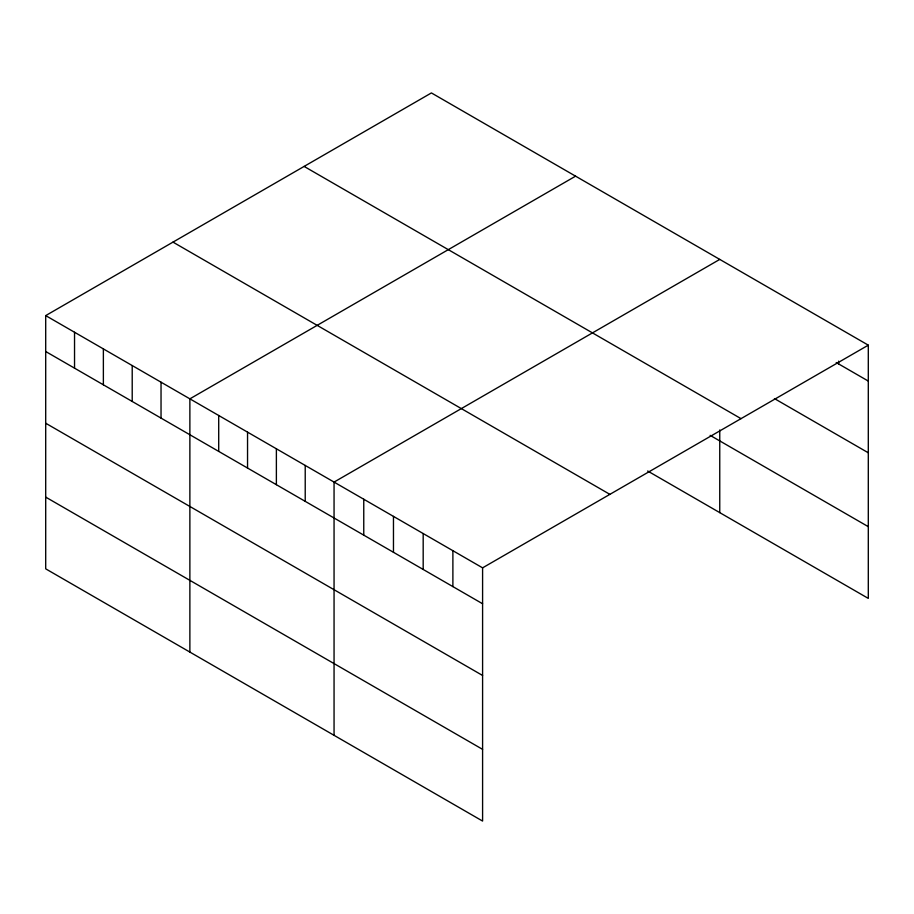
<?xml version="1.0" encoding="UTF-8"?>
<svg xmlns="http://www.w3.org/2000/svg" width="914" height="914" viewBox="0 0 914 914"><rect width="100%" height="100%" fill="white"/><g stroke="black" fill="none" stroke-linecap="round" stroke-linejoin="round"><path stroke-width="1.37" d="M45.7 315.604L482.592 567.845L482.592 821.069L45.7 568.839L45.7 315.604L431.408 92.931L868.3 345.161L868.3 598.396L647.672 471.007M575.58 176.162L189.872 398.847L189.872 652.07M719.752 259.405L334.056 482.089L334.056 735.313M482.592 567.845L868.3 345.161M836.219 362.538L868.3 381.069M774.421 398.584L868.3 452.784M304.122 166.417L741.014 418.646M710.144 435.361L868.3 526.67M172.986 242.119L609.878 494.36M45.7 351.513L482.592 603.754M45.7 423.228L482.592 675.469M45.7 497.113L482.592 749.354M838.595 361.156L838.595 363.921M719.752 429.968L719.752 512.628M452.887 550.696L452.887 586.605M423.182 533.548L423.182 569.445M393.466 516.387L393.466 552.296M363.761 499.238L363.761 535.147M305.219 465.443L305.219 501.34M276.382 448.797L276.382 484.694M247.545 432.139L247.545 468.048M218.709 415.493L218.709 451.402M161.035 382.201L161.035 418.098M132.21 365.554L132.21 401.452M103.373 348.908L103.373 384.805M74.537 332.262L74.537 368.159"/></g></svg>
